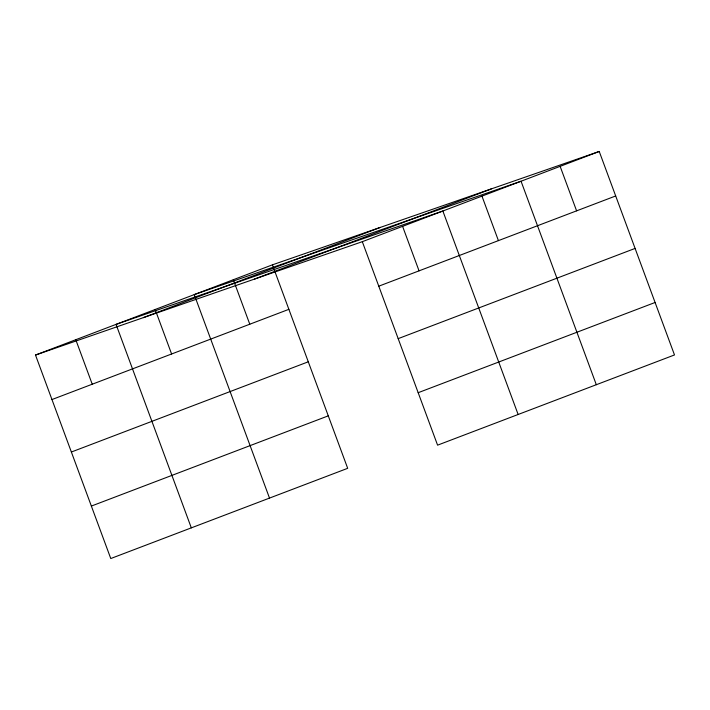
<?xml version="1.0" encoding="UTF-8"?>
<svg xmlns="http://www.w3.org/2000/svg" width="710" height="710" viewBox="0 0 710 710"><rect width="100%" height="100%" fill="white"/><g stroke="black" fill="none" stroke-linecap="round" stroke-linejoin="round"><path stroke-width="1.06" d="M35.5 355.053L272.418 264.839L599.231 151.461L674.5 354.947L437.582 445.161L362.313 241.684L35.5 355.053L110.769 558.539L347.687 468.316L272.418 264.839M143.349 317.645L380.267 227.422M254.464 279.101L491.382 188.878M362.313 241.684L599.231 151.461M51.963 399.552L288.881 309.329M378.776 286.183L615.694 195.96M71.364 452.021L308.282 361.798M398.177 338.643L635.095 248.42M91.359 506.07L328.277 415.847M418.172 392.701L655.09 302.478M560.137 166.353L576.6 210.843M596.32 384.714L521.051 181.236L194.238 294.606L269.507 498.092M481.957 196.12L498.42 240.619M518.131 414.489L442.862 211.012L116.049 324.381L191.318 527.858M402.588 226.348L419.051 270.847M233.324 279.722L249.787 324.221M155.144 309.498L171.607 353.988M75.775 339.717L92.238 384.216"/></g></svg>
